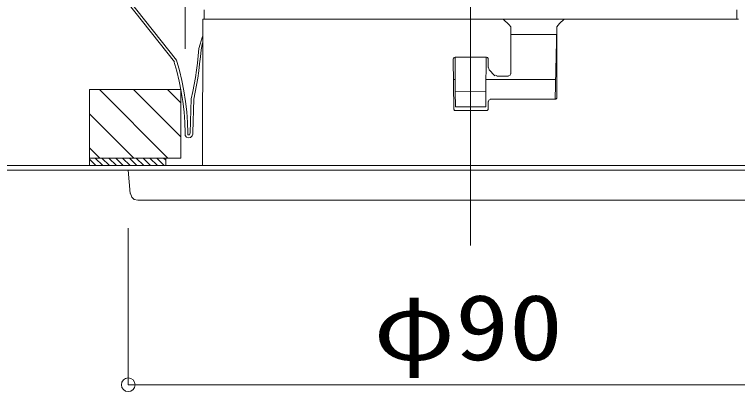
# Model space of a CAD drawing. Units: millimetres on the paper. Extents: x -305 to 305, y -152 to 152.
# Drawn here: x -178.94 to -147.26, y 27.47 to 43.99 of the extents above; entities that cross this region are included whole.
import ezdxf
from ezdxf.enums import TextEntityAlignment as Align

# ---------------------------------------------------------------- set-up
doc = ezdxf.new("R2010")
doc.units = ezdxf.units.MM
doc.linetypes.add('LONG_CHAIN', pattern=[21, 18, -1, 1, -1])
doc.layers.add('0-0_0', color=2, linetype='Continuous', lineweight=9)
doc.layers.add('0-1_VIEW0005', color=7, linetype='Continuous', lineweight=9)
doc.styles.add('ＭＳ ゴシック', font='')
doc.styles.get('ＭＳ ゴシック').set_extended_font_data('MS Gothic')

# ---------------------------------------------------------------- blocks, each defined once
blk = doc.blocks.new('DTL1189')
at = {"layer": '0-0_0'}
blk.add_line((63.2393, 131.3552), (63.1913, 131.9708), dxfattribs=at)
blk = doc.blocks.new('DTL1194')
at = {"layer": '0-0_0'}
blk.add_lwpolyline([(63.4445, 131.1741), (63.3478, 131.1988), (63.2878, 131.2591), (63.2515, 131.3554)], dxfattribs=at)
blk = doc.blocks.new('DTL1195')
at = {"layer": '0-0_0'}
blk.add_lwpolyline([(71.7699, 133.5756), (71.758, 134.9027), (71.7699, 134.9151), (71.7699, 134.939), (71.7819, 134.939), (71.8063, 134.951)], dxfattribs=at)
blk = doc.blocks.new('DTL1196')
at = {"layer": '0-0_0'}
blk.add_lwpolyline([(71.8183, 133.5392), (71.7943, 133.5392), (71.7819, 133.5512), (71.7819, 133.5636), (71.7699, 133.5756)], dxfattribs=at)
blk = doc.blocks.new('DTL1197')
at = {"layer": '0-0_0'}
blk.add_lwpolyline([(72.6748, 133.5756), (72.6748, 133.5636), (72.6628, 133.5512), (72.6508, 133.5392), (72.6388, 133.5392)], dxfattribs=at)
blk = doc.blocks.new('DTL1198')
at = {"layer": '0-0_0'}
blk.add_lwpolyline([(72.6388, 134.951), (72.6508, 134.939), (72.6628, 134.939), (72.6748, 134.9151), (72.6748, 134.9027)], dxfattribs=at)
blk = doc.blocks.new('DTL1199')
at = {"layer": '0-0_0'}
blk.add_line((72.6992, 134.6251), (72.8558, 134.4564), dxfattribs=at)
blk = doc.blocks.new('DTL1200')
at = {"layer": '0-0_0'}
blk.add_line((72.9041, 134.4444), (73.2181, 134.4444), dxfattribs=at)
blk = doc.blocks.new('DTL1201')
at = {"layer": '0-0_0'}
blk.add_line((72.6388, 133.5392), (71.8183, 133.5392), dxfattribs=at)
blk = doc.blocks.new('DTL1202')
at = {"layer": '0-0_0'}
blk.add_line((71.8063, 134.951), (72.6388, 134.951), dxfattribs=at)
blk = doc.blocks.new('DTL1203')
at = {"layer": '0-0_0'}
blk.add_line((74.4486, 133.8412), (72.7351, 133.8412), dxfattribs=at)
blk = doc.blocks.new('DTL1204')
at = {"layer": '0-0_0'}
blk.add_line((71.7699, 134.3598), (71.8063, 134.3598), dxfattribs=at)
blk = doc.blocks.new('DTL1205')
at = {"layer": '0-0_0'}
blk.add_line((72.6265, 134.3598), (74.4606, 134.3598), dxfattribs=at)
blk = doc.blocks.new('DTL1206')
at = {"layer": '0-0_0'}
blk.add_lwpolyline([(79.275, 135.9526), (74.6779, 135.9526), (74.5572, 135.8316)], dxfattribs=at)
blk = doc.blocks.new('DTL1207')
at = {"layer": '0-0_0'}
blk.add_lwpolyline([(73.2301, 135.7956), (73.0731, 135.9526), (65.1578, 135.9526)], dxfattribs=at)
blk = doc.blocks.new('DTL1208')
at = {"layer": '0-0_0'}
blk.add_lwpolyline([(80.9884, 131.1742), (79.4079, 131.1742), (63.4447, 131.1742)], dxfattribs=at)
blk = doc.blocks.new('DTL1209')
at = {"layer": '0-0_0'}
blk.add_line((63.1911, 131.9708), (81.2417, 131.9708), dxfattribs=at)
blk = doc.blocks.new('DTL1210')
at = {"layer": '0-0_0'}
blk.add_line((72.2166, 134.0462), (72.2166, 134.951), dxfattribs=at)
blk = doc.blocks.new('DTL1211')
at = {"layer": '0-0_0'}
blk.add_line((72.6265, 134.951), (72.6145, 134.0338), dxfattribs=at)
blk = doc.blocks.new('DTL1212')
at = {"layer": '0-0_0'}
blk.add_line((71.8063, 134.951), (71.8063, 134.0338), dxfattribs=at)
blk = doc.blocks.new('DTL1213')
at = {"layer": '0-0_0'}
blk.add_line((73.2784, 135.5423), (74.4726, 135.5423), dxfattribs=at)
blk = doc.blocks.new('DTL1214')
at = {"layer": '0-0_0'}
blk.add_line((72.2166, 134.0462), (72.6145, 134.0338), dxfattribs=at)
blk = doc.blocks.new('DTL1215')
at = {"layer": '0-0_0'}
blk.add_lwpolyline([(72.2166, 133.6359), (72.6145, 133.6359), (72.6145, 134.0338)], dxfattribs=at)
blk = doc.blocks.new('DTL1216')
at = {"layer": '0-0_0'}
blk.add_lwpolyline([(72.2166, 134.0462), (71.8063, 134.0338), (71.8183, 133.6359), (72.2166, 133.6359)], dxfattribs=at)
blk = doc.blocks.new('DTL1217')
at = {"layer": '0-0_0'}
blk.add_line((74.6779, 135.9526), (73.0731, 135.9526), dxfattribs=at)
blk = doc.blocks.new('DTL1219')
at = {"layer": '0-0_0'}
blk.add_line((65.1458, 132.0879), (65.1578, 135.9526), dxfattribs=at)
blk = doc.blocks.new('DTL1220')
at = {"layer": '0-0_0'}
blk.add_lwpolyline([(72.687, 133.7807), (72.699, 133.817), (72.7353, 133.829)], dxfattribs=at)
blk = doc.blocks.new('DTL1221')
at = {"layer": '0-0_0'}
blk.add_line((72.6749, 133.7809), (72.6749, 133.5756), dxfattribs=at)
blk = doc.blocks.new('DTL1222')
at = {"layer": '0-0_0'}
blk.add_line((72.6749, 134.9027), (72.6749, 134.6734), dxfattribs=at)
blk = doc.blocks.new('DTL1223')
at = {"layer": '0-0_0'}
blk.add_line((72.9041, 134.4564), (72.8681, 134.4684), dxfattribs=at)
blk = doc.blocks.new('DTL1224')
at = {"layer": '0-0_0'}
blk.add_line((72.6991, 134.6371), (72.6871, 134.6734), dxfattribs=at)
blk = doc.blocks.new('DTL1225')
at = {"layer": '0-0_0'}
blk.add_lwpolyline([(73.23, 135.7954), (73.2783, 135.7471), (73.2783, 134.5046)], dxfattribs=at)
blk = doc.blocks.new('DTL1226')
at = {"layer": '0-0_0'}
blk.add_lwpolyline([(73.2663, 134.5047), (73.2543, 134.4683), (73.218, 134.4563)], dxfattribs=at)
blk = doc.blocks.new('DTL1273')
at = {"layer": '0-0_0'}
blk.add_line((79.2301, 135.9517), (79.2301, 136.1941), dxfattribs=at)
blk = doc.blocks.new('DTL1316')
at = {"layer": '0-0_0'}
blk.add_line((65.112, 135.1439), (65.149, 135.3294), dxfattribs=at)
blk = doc.blocks.new('DTL1319')
at = {"layer": '0-0_0'}
blk.add_line((65.1494, 135.4952), (65.0513, 135.1738), dxfattribs=at)
blk = doc.blocks.new('DTL1320')
at = {"layer": '0-0_0'}
blk.add_lwpolyline([(65.0513, 135.1738), (65.0371, 134.9834), (65.0182, 134.7934), (64.9946, 134.6039), (64.9664, 134.415), (64.9334, 134.2268), (64.8959, 134.0395), (64.8537, 133.853)], dxfattribs=at)
blk = doc.blocks.new('DTL1321')
at = {"layer": '0-0_0'}
blk.add_line((64.8537, 133.853), (64.8213, 132.9499), dxfattribs=at)
blk = doc.blocks.new('DTL1322')
at = {"layer": '0-0_0'}
blk.add_lwpolyline([(64.465, 134.8673), (64.5417, 134.5996), (64.607, 134.3292), (64.6608, 134.0564), (64.7031, 133.7817), (64.7338, 133.5054), (64.7529, 133.2279), (64.7603, 132.9496)], dxfattribs=at)
blk = doc.blocks.new('DTL1323')
at = {"layer": '0-0_0'}
blk.add_line((64.465, 134.8673), (63.2169, 136.4396), dxfattribs=at)
blk = doc.blocks.new('DTL1332')
at = {"layer": '0-0_0'}
blk.add_line((63.1618, 136.3959), (64.4099, 134.8235), dxfattribs=at)
blk = doc.blocks.new('DTL1333')
at = {"layer": '0-0_0'}
blk.add_lwpolyline([(64.3983, 134.8451), (64.4739, 134.581), (64.5382, 134.3144), (64.5913, 134.0455), (64.6331, 133.7748), (64.6635, 133.5025), (64.6825, 133.2289), (64.6901, 132.9545)], dxfattribs=at)
blk = doc.blocks.new('DTL1334')
at = {"layer": '0-0_0'}
blk.add_line((64.8968, 132.9626), (64.9229, 133.8418), dxfattribs=at)
blk = doc.blocks.new('DTL1335')
at = {"layer": '0-0_0'}
blk.add_lwpolyline([(65.112, 135.1439), (65.0948, 134.9565), (65.0743, 134.7696), (65.0505, 134.583), (65.0235, 134.3969), (64.9932, 134.2113), (64.9597, 134.0262), (64.9229, 133.8418)], dxfattribs=at)
blk = doc.blocks.new('DTL1401')
at = {"layer": '0-0_0'}
blk.add_line((65.1906, 135.9517), (65.1906, 136.1941), dxfattribs=at)
blk = doc.blocks.new('DTL1425')
at = {"layer": '0-0_0'}
blk.add_line((74.4849, 135.7471), (74.4486, 133.8411), dxfattribs=at)
blk = doc.blocks.new('DTL1426')
at = {"layer": '0-0_0'}
blk.add_lwpolyline([(74.5572, 135.8318), (74.4849, 135.7471), (74.4849, 133.8774), (74.4849, 133.865), (74.4726, 133.853), (74.4606, 133.8411), (74.4486, 133.8411)], dxfattribs=at)
blk = doc.blocks.new('DTL1440')
at = {"layer": '0-0_0'}
blk.add_line((64.1809, 132.2308), (64.1233, 132.2883), dxfattribs=at)
blk = doc.blocks.new('DTL1441')
at = {"layer": '0-0_0'}
blk.add_line((64.1438, 132.0879), (63.9431, 132.2883), dxfattribs=at)
blk = doc.blocks.new('DTL1442')
at = {"layer": '0-0_0'}
blk.add_line((63.9635, 132.0879), (63.7628, 132.2883), dxfattribs=at)
blk = doc.blocks.new('DTL1443')
at = {"layer": '0-0_0'}
blk.add_line((63.7833, 132.0879), (63.5825, 132.2883), dxfattribs=at)
blk = doc.blocks.new('DTL1444')
at = {"layer": '0-0_0'}
blk.add_line((63.603, 132.0879), (63.4023, 132.2883), dxfattribs=at)
blk = doc.blocks.new('DTL1445')
at = {"layer": '0-0_0'}
blk.add_line((63.4227, 132.0879), (63.222, 132.2883), dxfattribs=at)
blk = doc.blocks.new('DTL1446')
at = {"layer": '0-0_0'}
blk.add_line((63.2425, 132.0879), (63.0417, 132.2883), dxfattribs=at)
blk = doc.blocks.new('DTL1447')
at = {"layer": '0-0_0'}
blk.add_line((63.0622, 132.0879), (62.8615, 132.2883), dxfattribs=at)
blk = doc.blocks.new('DTL1448')
at = {"layer": '0-0_0'}
blk.add_line((62.8819, 132.0879), (62.6812, 132.2883), dxfattribs=at)
blk = doc.blocks.new('DTL1449')
at = {"layer": '0-0_0'}
blk.add_line((62.7017, 132.0879), (62.5009, 132.2883), dxfattribs=at)
blk = doc.blocks.new('DTL1450')
at = {"layer": '0-0_0'}
blk.add_line((62.5214, 132.0879), (62.3207, 132.2883), dxfattribs=at)
blk = doc.blocks.new('DTL1451')
at = {"layer": '0-0_0'}
blk.add_line((62.3411, 132.0879), (62.1735, 132.2551), dxfattribs=at)
blk = doc.blocks.new('DTL1460')
at = {"layer": '0-0_0'}
blk.add_lwpolyline([(64.897, 132.9625), (64.8945, 132.9205), (64.873, 132.87), (64.837, 132.8252), (64.7908, 132.8168), (64.7305, 132.8369), (64.6945, 132.8845), (64.6903, 132.9547)], dxfattribs=at)
blk = doc.blocks.new('DTL1461')
at = {"layer": '0-0_0'}
blk.add_lwpolyline([(64.7601, 132.9494), (64.7629, 132.9159), (64.7672, 132.8968), (64.8056, 132.8993), (64.8215, 132.9498)], dxfattribs=at)
blk = doc.blocks.new('DTL1486')
at = {"layer": '0-0_0'}
blk.add_line((64.1809, 132.0879), (62.1735, 132.0879), dxfattribs=at)
blk = doc.blocks.new('DTL1487')
at = {"layer": '0-0_0'}
blk.add_line((62.1735, 132.2883), (64.5827, 132.2883), dxfattribs=at)
blk = doc.blocks.new('DTL1492')
at = {"layer": '0-0_0'}
blk.add_line((62.1735, 134.0949), (64.5827, 134.0949), dxfattribs=at)
blk = doc.blocks.new('DTL1493')
at = {"layer": '0-0_0'}
blk.add_line((64.1809, 132.0879), (64.1809, 132.2883), dxfattribs=at)
blk = doc.blocks.new('DTL1494')
at = {"layer": '0-0_0'}
blk.add_line((62.1735, 132.0879), (62.1735, 134.0949), dxfattribs=at)
blk = doc.blocks.new('DTL1495')
at = {"layer": '0-0_0'}
blk.add_line((64.5827, 132.2883), (64.5827, 134.0949), dxfattribs=at)
blk = doc.blocks.new('DTL1500')
at = {"layer": '0-0_0'}
blk.add_line((48.5845, 131.9708), (95.8483, 131.9708), dxfattribs=at)
blk = doc.blocks.new('DTL1501')
at = {"layer": '0-0_0'}
blk.add_line((48.5845, 132.0879), (95.8483, 132.0879), dxfattribs=at)
blk = doc.blocks.new('DTL1541')
at = {"layer": '0-0_0'}
blk.add_line((64.5823, 132.8426), (63.3299, 134.0949), dxfattribs=at)
blk = doc.blocks.new('DTL1542')
at = {"layer": '0-0_0'}
blk.add_line((64.238, 132.2883), (62.4316, 134.0949), dxfattribs=at)
blk = doc.blocks.new('DTL1543')
at = {"layer": '0-0_0'}
blk.add_line((62.4413, 132.2883), (62.1735, 132.5561), dxfattribs=at)
blk = doc.blocks.new('DTL1544')
at = {"layer": '0-0_0'}
blk.add_line((63.3401, 132.2883), (62.1735, 133.4548), dxfattribs=at)
blk = doc.blocks.new('DTL1545')
at = {"layer": '0-0_0'}
blk.add_line((64.5823, 133.7402), (64.2277, 134.0949), dxfattribs=at)
blk = doc.blocks.new('DTL1546')
at = {"layer": '0-0_0', "linetype": 'LONG_CHAIN'}
blk.add_line((72.2105, 129.9801), (72.2105, 145.7478), dxfattribs=at)
blk = doc.blocks.new('_ORIGIN')
at = {"layer": '0-0_0', "color": 7}
blk.add_line((0, 0), (-1, 0), dxfattribs=at)
blk.add_circle((0, 0), 0.5, dxfattribs=at)

msp = doc.modelspace()

# ---------------------------------------------------------------- linework, layer by layer
at = {"layer": '0-1_VIEW0005'}
for p, q in [((-171.465, 42.488), (-171.465, 76.785)), ((-173.956, 34.632), (-173.956, 27.767)), ((-173.356, 27.767), (-144.555, 27.767))]:
    msp.add_line(p, q, dxfattribs=at)

# ---------------------------------------------------------------- block references
at = {"layer": '0-1_VIEW0005', "xscale": 1.66205, "yscale": 1.66205}
for name in ['DTL1546', 'DTL1332', 'DTL1323', 'DTL1401', 'DTL1273', 'DTL1219', 'DTL1207', 'DTL1217', 'DTL1206', 'DTL1225', 'DTL1426', 'DTL1425', 'DTL1213', 'DTL1319', 'DTL1320', 'DTL1335', 'DTL1316', 'DTL1333', 'DTL1322', 'DTL1195', 'DTL1202', 'DTL1212', 'DTL1210', 'DTL1211', 'DTL1198', 'DTL1222', 'DTL1224', 'DTL1199', 'DTL1223', 'DTL1200', 'DTL1226', 'DTL1204', 'DTL1205', 'DTL1492', 'DTL1494', 'DTL1542', 'DTL1541', 'DTL1545', 'DTL1495', 'DTL1216', 'DTL1214', 'DTL1215', 'DTL1321', 'DTL1334', 'DTL1220', 'DTL1203', 'DTL1221', 'DTL1544', 'DTL1196', 'DTL1201', 'DTL1197', 'DTL1460', 'DTL1461', 'DTL1543', 'DTL1487', 'DTL1450', 'DTL1449', 'DTL1448', 'DTL1447', 'DTL1446', 'DTL1445', 'DTL1444', 'DTL1443', 'DTL1442', 'DTL1441', 'DTL1440', 'DTL1493', 'DTL1451', 'DTL1501', 'DTL1500', 'DTL1486', 'DTL1189', 'DTL1209', 'DTL1194', 'DTL1208']:
    msp.add_blockref(name, (-278.983, -182.17), dxfattribs=at)
at = {"layer": '0-1_VIEW0005', "xscale": 0.6, "yscale": 0.6, "rotation": 180}
msp.add_blockref('_ORIGIN', (-173.956, 27.767), dxfattribs=at)

# ---------------------------------------------------------------- texts
at = {"layer": '0-1_VIEW0005', "style": 'ＭＳ ゴシック', "width": 1.2}
msp.add_text('φ90', height=2.889, dxfattribs=at).set_placement((-163.217, 27.975), align=Align.BOTTOM_LEFT)

doc.saveas('drawing.dxf')
